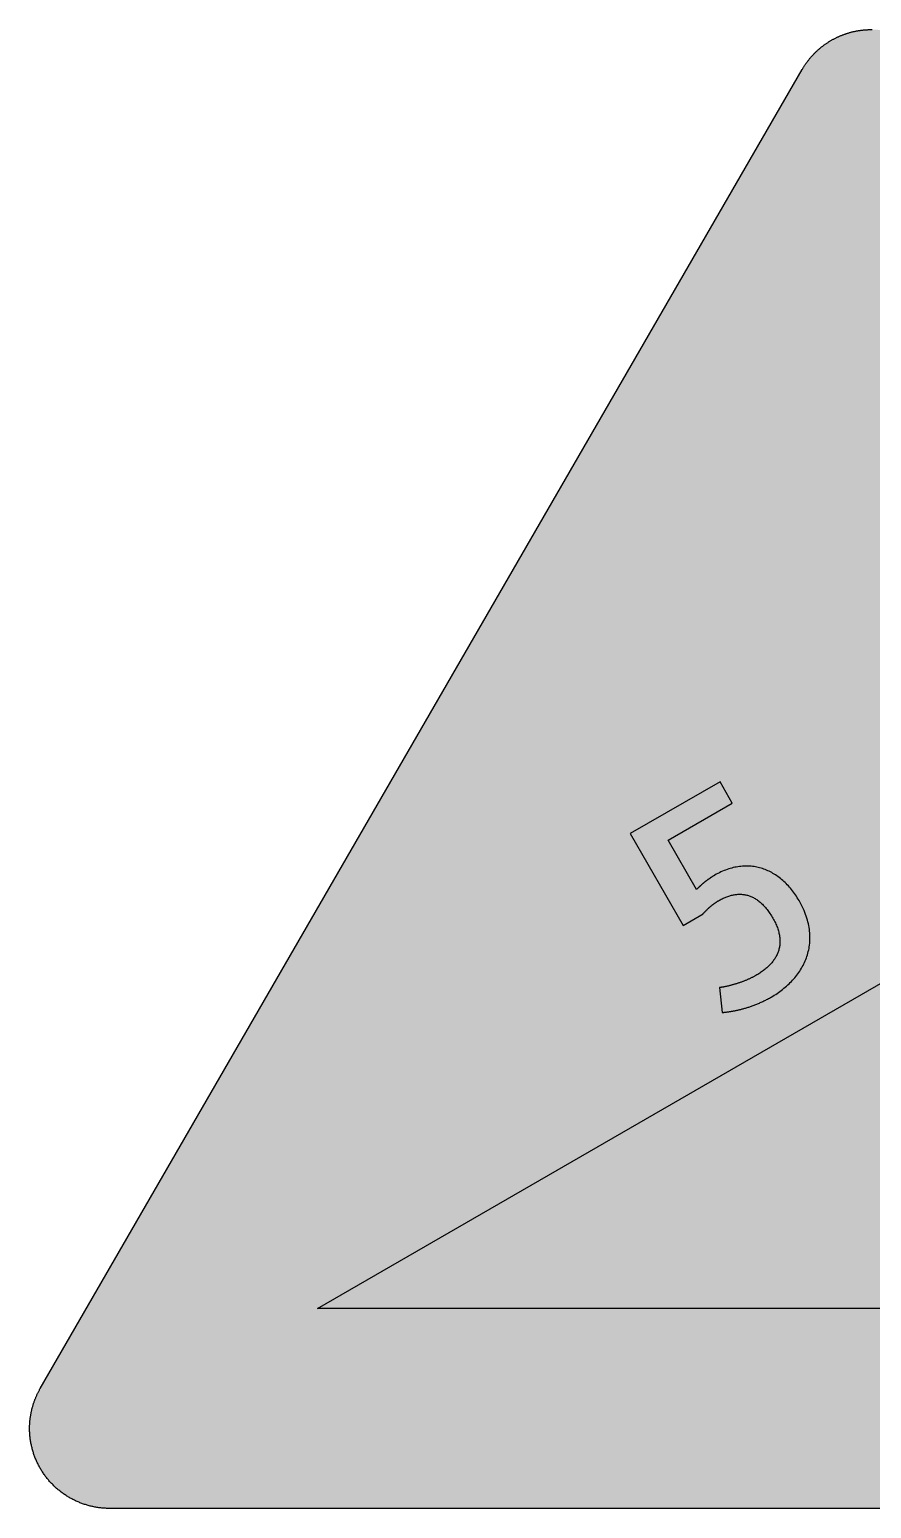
# Model space of a CAD drawing. Header units: millimetres. Extents: x 0 to 297, y 0 to 261.
# Drawn here: x 0.1 to 148.5, y 0.1 to 260.9 of the extents above; entities that cross this region are included whole.
import ezdxf

# ---------------------------------------------------------------- set-up
doc = ezdxf.new("R2010")
doc.units = ezdxf.units.MM

msp = doc.modelspace()

# ---------------------------------------------------------------- hatches: boundary and pattern name
for color, points in [(254, [(14.1633, 0.0526), (13.9878, 0.0533), (13.8125, 0.0559), (13.6373, 0.061), (13.462, 0.0686), (13.2893, 0.0787), (13.114, 0.0914), (12.9413, 0.1041), (12.7686, 0.1194), (12.5959, 0.1397), (12.4231, 0.16), (12.2504, 0.1803), (12.0777, 0.2057), (11.9075, 0.2337), (11.7373, 0.2616), (11.5672, 0.2921), (11.397, 0.3251), (11.2268, 0.3607), (11.0592, 0.3962), (10.8915, 0.4369), (10.7239, 0.4775), (10.5562, 0.5207), (10.3886, 0.5664), (10.2235, 0.6121), (10.0584, 0.6604), (9.8933, 0.7137), (9.7307, 0.7645), (9.5682, 0.8204), (9.4056, 0.8788), (9.2431, 0.9373), (9.083, 0.9982), (8.923, 1.0617), (8.763, 1.1252), (8.6055, 1.1938), (8.4455, 1.2624), (8.2906, 1.331), (8.1331, 1.4046), (7.9781, 1.4783), (7.8232, 1.5545), (7.6708, 1.6332), (7.5184, 1.7145), (7.366, 1.7958), (7.2161, 1.8796), (7.0663, 1.966), (6.919, 2.0549), (6.7716, 2.1438), (6.6243, 2.2352), (6.4795, 2.3266), (6.3348, 2.4232), (6.19, 2.5197), (6.0477, 2.6187), (5.908, 2.7178), (5.7683, 2.8219), (5.6286, 2.9261), (5.4915, 3.0302), (5.3543, 3.1394), (5.2197, 3.2487), (5.0851, 3.3579), (4.953, 3.4722), (4.8209, 3.5865), (4.6914, 3.7033), (4.5644, 3.8202), (4.4348, 3.9395), (4.3104, 4.0615), (4.1859, 4.1859), (4.0615, 4.3104), (3.9395, 4.4374), (3.8202, 4.5644), (3.7033, 4.6914), (3.5865, 4.8235), (3.4722, 4.953), (3.3579, 5.0876), (3.2487, 5.2197), (3.1369, 5.3543), (3.0302, 5.4915), (2.9235, 5.6286), (2.8194, 5.7683), (2.7178, 5.908), (2.6187, 6.0503), (2.5197, 6.19), (2.4232, 6.3348), (2.3266, 6.4795), (2.2352, 6.6243), (2.1438, 6.7716), (2.0523, 6.919), (1.966, 7.0663), (1.8796, 7.2161), (1.7958, 7.366), (1.7145, 7.5184), (1.6332, 7.6708), (1.5545, 7.8232), (1.4783, 7.9781), (1.4046, 8.1331), (1.331, 8.2906), (1.2598, 8.4455), (1.1913, 8.6055), (1.1252, 8.763), (1.0592, 8.923), (0.9982, 9.083), (0.9373, 9.2431), (0.8763, 9.4056), (0.8204, 9.5682), (0.7645, 9.7307), (0.7112, 9.8933), (0.6604, 10.0584), (0.6121, 10.2235), (0.5639, 10.3911), (0.5207, 10.5562), (0.4775, 10.7239), (0.4343, 10.8915), (0.3962, 11.0592), (0.3607, 11.2268), (0.3251, 11.397), (0.2921, 11.5672), (0.2616, 11.7373), (0.2311, 11.9075), (0.2057, 12.0802), (0.1803, 12.2504), (0.1575, 12.4231), (0.1372, 12.5959), (0.1194, 12.7686), (0.1041, 12.9413), (0.0889, 13.114), (0.0787, 13.2893), (0.0686, 13.462), (0.061, 13.6373), (0.0559, 13.8125), (0.0508, 13.9878), (0.0508, 14.163), (0.0508, 14.2773), (0.0533, 14.3942), (0.0559, 14.511), (0.0584, 14.6253), (0.0635, 14.7422), (0.0686, 14.859), (0.0737, 14.9733), (0.0813, 15.0901), (0.0889, 15.2044), (0.0991, 15.3187), (0.1092, 15.4356), (0.1194, 15.5499), (0.1321, 15.6642), (0.1448, 15.7785), (0.1575, 15.8953), (0.1727, 16.0096), (0.188, 16.1239), (0.2032, 16.2382), (0.221, 16.35), (0.2413, 16.4643), (0.2591, 16.5786), (0.2794, 16.6929), (0.2997, 16.8046), (0.3226, 16.9189), (0.3454, 17.0307), (0.3708, 17.145), (0.3937, 17.2568), (0.4191, 17.3685), (0.447, 17.4803), (0.475, 17.592), (0.5029, 17.7038), (0.5334, 17.8156), (0.5613, 17.9273), (0.5944, 18.0365), (0.6248, 18.1483), (0.6579, 18.2575), (0.6934, 18.3693), (0.7264, 18.4785), (0.762, 18.5877), (0.8001, 18.6969), (0.8382, 18.8062), (0.8763, 18.9128), (0.9144, 19.0221), (0.955, 19.1313), (0.9957, 19.238), (1.0389, 19.3446), (1.0795, 19.4539), (1.1252, 19.5605), (1.1684, 19.6647), (1.2141, 19.7714), (1.2598, 19.878), (1.3081, 19.9822), (1.3564, 20.0889), (1.4046, 20.193), (1.4554, 20.2971), (1.5062, 20.4013), (1.557, 20.5054), (1.6104, 20.607), (1.6637, 20.7112), (1.717, 20.8128), (1.7729, 20.9144), (1.8263, 21.016), (1.8847, 21.1176), (1.9406, 21.2192), (136.2523, 253.8501), (136.3091, 253.9492), (136.3675, 254.0483), (136.4285, 254.1473), (136.4894, 254.2464), (136.5504, 254.3454), (136.6139, 254.442), (136.6774, 254.5385), (136.7409, 254.635), (136.8044, 254.7315), (136.8704, 254.8255), (136.9365, 254.922), (137.0025, 255.016), (137.0711, 255.11), (137.1397, 255.2014), (137.2083, 255.2954), (137.2794, 255.3868), (137.3505, 255.4783), (137.4216, 255.5672), (137.4927, 255.6586), (137.5664, 255.7475), (137.6401, 255.8364), (137.7137, 255.9253), (137.7874, 256.0117), (137.8636, 256.098), (137.9398, 256.1844), (138.016, 256.2708), (138.0947, 256.3546), (138.1735, 256.4409), (138.2522, 256.5222), (138.3309, 256.606), (138.4122, 256.6899), (138.4935, 256.7711), (138.5748, 256.8524), (138.6586, 256.9312), (138.7399, 257.0124), (138.8237, 257.0912), (138.9075, 257.1699), (138.9939, 257.2461), (139.0802, 257.3249), (139.1641, 257.4011), (139.253, 257.4747), (139.3393, 257.5509), (139.4282, 257.6246), (139.5171, 257.6982), (139.606, 257.7719), (139.6949, 257.843), (139.7864, 257.9141), (139.8778, 257.9853), (139.9692, 258.0564), (140.0607, 258.125), (140.1547, 258.1935), (140.2486, 258.2596), (140.3426, 258.3282), (140.4366, 258.3942), (140.5331, 258.4602), (140.6296, 258.5237), (140.7262, 258.5872), (140.8227, 258.6507), (140.9192, 258.7142), (141.0183, 258.7752), (141.1173, 258.8362), (141.2164, 258.8946), (141.3154, 258.9555), (141.4145, 259.014), (141.5161, 259.0698), (141.6177, 259.1283), (141.7193, 259.1841), (141.8209, 259.2375), (141.9225, 259.2934), (142.0266, 259.3467), (142.1308, 259.3975), (142.2324, 259.4508), (142.3365, 259.5016), (142.4407, 259.5499), (142.5473, 259.6007), (142.6515, 259.6464), (142.7556, 259.6947), (142.8623, 259.7404), (142.969, 259.7861), (143.0757, 259.8318), (143.1823, 259.875), (143.289, 259.9182), (143.3957, 259.9588), (143.5049, 259.9995), (143.6116, 260.0401), (143.7208, 260.0808), (143.83, 260.1189), (143.9393, 260.1544), (144.0485, 260.1925), (144.1577, 260.2281), (144.2669, 260.2636), (144.3761, 260.2967), (144.4879, 260.3297), (144.5971, 260.3627), (144.7089, 260.3932), (144.8206, 260.4237), (144.9299, 260.4516), (145.0416, 260.4821), (145.1534, 260.5075), (145.2651, 260.5354), (145.3794, 260.5608), (145.4912, 260.5862), (145.603, 260.6091), (145.7173, 260.6319), (145.829, 260.6548), (145.9433, 260.6751), (146.0551, 260.6954), (146.1694, 260.7158), (146.2837, 260.7335), (146.398, 260.7513), (146.5123, 260.7666), (146.6266, 260.7818), (146.7409, 260.797), (146.8552, 260.8123), (146.9695, 260.825), (147.0838, 260.8351), (147.2006, 260.8478), (147.3149, 260.858), (147.4292, 260.8656), (147.5461, 260.8732), (147.6604, 260.8809), (147.7772, 260.8859), (147.8915, 260.8936), (148.0083, 260.8961), (148.1226, 260.9012), (148.2395, 260.9037), (148.3563, 260.9037), (148.4706, 260.9037), (148.5875, 260.9037), (148.7043, 260.9037), (148.8186, 260.9012), (148.9354, 260.8961), (149.0523, 260.8936), (149.1666, 260.8859), (149.2834, 260.8809), (149.3977, 260.8732), (149.512, 260.8656), (149.6289, 260.858), (149.7432, 260.8478), (149.8575, 260.8351), (149.9743, 260.825), (150.0886, 260.8123), (150.2029, 260.797), (150.3172, 260.7818), (150.4315, 260.7666), (150.5458, 260.7513), (150.6601, 260.7335), (150.7744, 260.7158), (150.8862, 260.6954), (151.0005, 260.6751), (151.1148, 260.6548), (151.2265, 260.6319), (151.3408, 260.6091), (151.4526, 260.5862), (151.5643, 260.5608), (151.6761, 260.5354), (151.7879, 260.5075), (151.8996, 260.4821), (152.0114, 260.4516), (152.1231, 260.4237), (152.2349, 260.3932), (152.3467, 260.3627), (152.4559, 260.3297), (152.5676, 260.2967), (152.6769, 260.2636), (152.7861, 260.2281), (152.8953, 260.1925), (153.0045, 260.1544), (153.1137, 260.1189), (153.223, 260.0808), (153.3296, 260.0401), (153.4389, 259.9995), (153.5455, 259.9588), (153.6548, 259.9182), (153.7614, 259.875), (153.8681, 259.8318), (153.9748, 259.7861), (154.0789, 259.7404), (154.1856, 259.6947), (154.2923, 259.6464), (154.3964, 259.6007), (154.5006, 259.5499), (154.6047, 259.5016), (154.7089, 259.4508), (154.813, 259.3975), (154.9171, 259.3467), (155.0187, 259.2934), (155.1203, 259.2375), (155.2245, 259.1841), (155.3261, 259.1283), (155.4251, 259.0698), (155.5267, 259.014), (155.6283, 258.9555), (155.7274, 258.8946), (155.8265, 258.8362), (155.9255, 258.7752), (156.022, 258.7142), (156.1211, 258.6507), (156.2176, 258.5872), (156.3141, 258.5237), (156.4107, 258.4602), (156.5046, 258.3942), (156.6012, 258.3282), (156.6951, 258.2596), (156.7866, 258.1935), (156.8806, 258.125), (156.972, 258.0564), (157.066, 257.9853), (157.1574, 257.9141), (157.2463, 257.843), (157.3378, 257.7719), (157.4267, 257.6982), (157.5156, 257.6246), (157.6019, 257.5509), (157.6908, 257.4747), (157.7772, 257.4011), (157.8635, 257.3249), (157.9499, 257.2461), (158.0337, 257.1699), (158.1201, 257.0912), (158.2039, 257.0124), (158.2852, 256.9312), (158.369, 256.8524), (158.4503, 256.7711), (158.5316, 256.6899), (158.6103, 256.606), (158.6916, 256.5222), (158.7703, 256.4409), (158.8491, 256.3546), (158.9253, 256.2708), (159.004, 256.1844), (159.0802, 256.098), (159.1539, 256.0117), (159.2301, 255.9253), (159.3037, 255.8364), (159.3774, 255.7475), (159.451, 255.6586), (159.5222, 255.5672), (159.5933, 255.4783), (159.6644, 255.3868), (159.7355, 255.2954), (159.8041, 255.2014), (159.8727, 255.11), (159.9387, 255.016), (160.0073, 254.922), (160.0733, 254.8255), (160.1368, 254.7315), (160.2029, 254.635), (160.2664, 254.5385), (160.3299, 254.442), (160.3908, 254.3454), (160.4543, 254.2464), (160.5153, 254.1473), (160.5737, 254.0483), (160.6347, 253.9492), (160.6906, 253.8476), (295.0023, 21.2192), (295.0591, 21.1176), (295.115, 21.016), (295.1709, 20.9144), (295.2267, 20.8128), (295.2801, 20.7112), (295.3334, 20.607), (295.3868, 20.5054), (295.4376, 20.4013), (295.4884, 20.2971), (295.5392, 20.193), (295.5874, 20.0889), (295.6357, 19.9822), (295.6814, 19.878), (295.7297, 19.7714), (295.7754, 19.6647), (295.8186, 19.5605), (295.8617, 19.4539), (295.9049, 19.3446), (295.9481, 19.238), (295.9887, 19.1313), (296.0294, 19.0221), (296.0675, 18.9128), (296.1056, 18.8062), (296.1437, 18.6969), (296.1792, 18.5877), (296.2148, 18.4785), (296.2504, 18.3693), (296.2834, 18.2575), (296.3164, 18.1483), (296.3494, 18.0365), (296.3799, 17.9273), (296.4104, 17.8156), (296.4409, 17.7038), (296.4688, 17.592), (296.4967, 17.4803), (296.5221, 17.3685), (296.5475, 17.2568), (296.5729, 17.145), (296.5958, 17.0307), (296.6212, 16.9189), (296.6415, 16.8046), (296.6644, 16.6929), (296.6822, 16.5786), (296.7025, 16.4643), (296.7203, 16.35), (296.738, 16.2382), (296.7558, 16.1239), (296.7711, 16.0096), (296.7838, 15.8953), (296.799, 15.7785), (296.8117, 15.6642), (296.8244, 15.5499), (296.8346, 15.4356), (296.8447, 15.3187), (296.8523, 15.2044), (296.86, 15.0901), (296.8676, 14.9733), (296.8752, 14.859), (296.8803, 14.7422), (296.8828, 14.6253), (296.8879, 14.511), (296.8904, 14.3942), (296.8904, 14.2773), (296.8904, 14.163), (296.8904, 13.9878), (296.8879, 13.8125), (296.8828, 13.6373), (296.8752, 13.462), (296.865, 13.2893), (296.8523, 13.114), (296.8396, 12.9413), (296.8219, 12.7686), (296.8041, 12.5959), (296.7838, 12.4231), (296.7609, 12.2504), (296.738, 12.0802), (296.7101, 11.9075), (296.6822, 11.7373), (296.6517, 11.5672), (296.6187, 11.397), (296.5831, 11.2268), (296.545, 11.0592), (296.5069, 10.8915), (296.4663, 10.7239), (296.4231, 10.5562), (296.3774, 10.3911), (296.3316, 10.2235), (296.2808, 10.0584), (296.23, 9.8933), (296.1767, 9.7307), (296.1234, 9.5682), (296.0649, 9.4056), (296.0065, 9.2431), (295.9456, 9.083), (295.8821, 8.923), (295.8186, 8.763), (295.75, 8.6055), (295.6814, 8.4455), (295.6103, 8.2906), (295.5392, 8.1331), (295.463, 7.9781), (295.3868, 7.8232), (295.3106, 7.6708), (295.2293, 7.5184), (295.148, 7.366), (295.0642, 7.2161), (294.9778, 7.0663), (294.8889, 6.919), (294.8, 6.7716), (294.7086, 6.6243), (294.6146, 6.4795), (294.5206, 6.3348), (294.4241, 6.19), (294.325, 6.0503), (294.226, 5.908), (294.1218, 5.7683), (294.0177, 5.6286), (293.9136, 5.4915), (293.8043, 5.3543), (293.6951, 5.2197), (293.5859, 5.0876), (293.4716, 4.953), (293.3573, 4.8235), (293.2405, 4.6914), (293.1236, 4.5644), (293.0042, 4.4374), (292.8823, 4.3104), (292.7579, 4.1859), (292.6334, 4.0615), (292.5089, 3.9395), (292.3794, 3.8202), (292.2524, 3.7033), (292.1203, 3.5865), (291.9908, 3.4722), (291.8562, 3.3579), (291.7241, 3.2487), (291.5895, 3.1394), (291.4523, 3.0302), (291.3151, 2.9261), (291.1754, 2.8219), (291.0357, 2.7178), (290.8935, 2.6187), (290.7513, 2.5197), (290.609, 2.4232), (290.4642, 2.3266), (290.3195, 2.2352), (290.1721, 2.1438), (290.0248, 2.0549), (289.8775, 1.966), (289.7276, 1.8796), (289.5778, 1.7958), (289.4254, 1.7145), (289.273, 1.6332), (289.118, 1.5545), (288.9656, 1.4783), (288.8107, 1.4046), (288.6532, 1.331), (288.4957, 1.2624), (288.3383, 1.1938), (288.1808, 1.1252), (288.0208, 1.0617), (287.8607, 0.9982), (287.7007, 0.9373), (287.5382, 0.8788), (287.3756, 0.8204), (287.213, 0.7645), (287.0479, 0.7137), (286.8854, 0.6604), (286.7203, 0.6121), (286.5526, 0.5664), (286.3875, 0.5207), (286.2199, 0.4775), (286.0523, 0.4369), (285.8846, 0.3962), (285.7144, 0.3607), (285.5468, 0.3251), (285.3766, 0.2921), (285.2064, 0.2616), (285.0363, 0.2337), (284.8635, 0.2057), (284.6934, 0.1803), (284.5206, 0.16), (284.3479, 0.1397), (284.1752, 0.1194), (284.0025, 0.1041), (283.8272, 0.0914), (283.6545, 0.0787), (283.4792, 0.0686), (283.3065, 0.061), (283.1313, 0.0559), (282.956, 0.0533), (282.7807, 0.0508)]), (59, [(123.9502, 124.4741), (121.7799, 128.2323), (105.9243, 119.0777), (115.2645, 102.9011), (118.7923, 104.9391), (118.8339, 104.9858), (118.8796, 105.0341), (118.9228, 105.0798), (118.966, 105.1281), (119.0092, 105.1738), (119.0523, 105.2195), (119.0955, 105.2652), (119.1387, 105.3109), (119.1844, 105.3567), (119.2276, 105.3998), (119.2708, 105.4456), (119.314, 105.4887), (119.3571, 105.5319), (119.4003, 105.5751), (119.4435, 105.6183), (119.4867, 105.6589), (119.5299, 105.7021), (119.573, 105.7427), (119.6137, 105.7834), (119.6569, 105.824), (119.7, 105.8647), (119.7432, 105.9053), (119.7864, 105.9434), (119.8296, 105.984), (119.8702, 106.0221), (119.9134, 106.0602), (119.9566, 106.0983), (119.9998, 106.1364), (120.0404, 106.172), (120.0836, 106.2101), (120.1268, 106.2457), (120.1699, 106.2838), (120.2106, 106.3193), (120.2538, 106.3523), (120.2944, 106.3879), (120.3376, 106.4235), (120.3808, 106.4565), (120.4214, 106.492), (120.4646, 106.5251), (120.5052, 106.5581), (120.5484, 106.5886), (120.589, 106.6216), (120.6322, 106.6546), (120.6729, 106.6851), (120.716, 106.7156), (120.7567, 106.746), (120.7973, 106.7765), (120.8405, 106.807), (120.8811, 106.8375), (120.9218, 106.8654), (120.965, 106.8959), (121.0056, 106.9238), (121.0462, 106.9518), (121.0894, 106.9797), (121.1301, 107.0051), (121.1707, 107.0331), (121.2113, 107.0585), (121.252, 107.0864), (121.2952, 107.1118), (121.3358, 107.1372), (121.3764, 107.1601), (121.4171, 107.1855), (121.4577, 107.2109), (121.4984, 107.2337), (121.666, 107.3277), (121.8336, 107.4191), (122.0013, 107.5055), (122.1664, 107.5893), (122.3315, 107.6681), (122.4991, 107.7443), (122.6642, 107.8154), (122.8268, 107.884), (122.9919, 107.9475), (123.157, 108.0059), (123.3195, 108.0618), (123.4821, 108.1126), (123.6447, 108.1583), (123.8072, 108.2015), (123.9698, 108.2396), (124.1298, 108.2751), (124.2924, 108.3031), (124.4524, 108.3285), (124.6124, 108.3513), (124.7699, 108.3666), (124.9299, 108.3793), (125.0874, 108.3869), (125.2449, 108.3894), (125.4023, 108.3869), (125.5573, 108.3818), (125.7148, 108.3691), (125.8697, 108.3539), (126.0246, 108.3335), (126.177, 108.3081), (126.332, 108.2802), (126.4844, 108.2446), (126.6368, 108.204), (126.7866, 108.1608), (126.939, 108.11), (127.0889, 108.0567), (127.2362, 107.9983), (127.3861, 107.9322), (127.5334, 107.8636), (127.6807, 107.79), (127.828, 107.7087), (127.9728, 107.6249), (128.1176, 107.5334), (128.2624, 107.4395), (128.4046, 107.3379), (128.5494, 107.2312), (128.6891, 107.1194), (128.8313, 107.0026), (128.971, 106.8807), (129.1107, 106.7537), (129.2504, 106.6216), (129.3876, 106.4819), (129.5248, 106.3371), (129.6594, 106.1872), (129.794, 106.0323), (129.9286, 105.8697), (130.0632, 105.7046), (130.1953, 105.5319), (130.3274, 105.3516), (130.4569, 105.1687), (130.5865, 104.9782), (130.716, 104.7826), (130.843, 104.5794), (130.97, 104.3711), (131.0945, 104.1578), (131.2164, 103.9444), (131.3307, 103.7311), (131.4374, 103.5228), (131.539, 103.3145), (131.6355, 103.1062), (131.7244, 102.903), (131.8057, 102.6998), (131.8844, 102.4992), (131.953, 102.2985), (132.019, 102.1029), (132.0775, 101.9073), (132.1283, 101.7143), (132.1765, 101.5213), (132.2172, 101.3308), (132.2527, 101.1428), (132.2807, 100.9574), (132.3035, 100.772), (132.3238, 100.5891), (132.3365, 100.4087), (132.3416, 100.2284), (132.3442, 100.0506), (132.3416, 99.8753), (132.3315, 99.7026), (132.3162, 99.5299), (132.2984, 99.3597), (132.273, 99.1921), (132.2426, 99.0244), (132.2095, 98.8593), (132.1689, 98.6968), (132.1257, 98.5342), (132.0749, 98.3742), (132.0216, 98.2167), (131.9606, 98.0592), (131.8971, 97.9043), (131.8285, 97.7519), (131.7574, 97.5995), (131.6787, 97.4496), (131.5974, 97.3023), (131.511, 97.1575), (131.4196, 97.0128), (131.3256, 96.8705), (131.224, 96.7283), (131.1224, 96.5886), (131.0132, 96.4514), (130.9014, 96.3143), (130.7871, 96.1822), (130.6678, 96.0476), (130.5433, 95.918), (130.4163, 95.7885), (130.2842, 95.6615), (130.1496, 95.5345), (130.0099, 95.41), (129.8677, 95.2881), (129.7203, 95.1662), (129.5705, 95.0468), (129.4181, 94.93), (129.2606, 94.8131), (129.1031, 94.6988), (128.938, 94.5845), (128.7729, 94.4728), (128.6027, 94.3635), (128.43, 94.2569), (128.2548, 94.1502), (128.0744, 94.0435), (127.9804, 93.9902), (127.8839, 93.9368), (127.7849, 93.8835), (127.6883, 93.8301), (127.5867, 93.7768), (127.4877, 93.726), (127.3861, 93.6752), (127.2819, 93.6244), (127.1778, 93.5736), (127.0737, 93.5253), (126.9695, 93.4771), (126.8628, 93.4288), (126.7562, 93.3806), (126.6495, 93.3348), (126.5428, 93.2866), (126.4336, 93.2409), (126.3244, 93.1977), (126.2177, 93.152), (126.1059, 93.1088), (125.9967, 93.0656), (125.8875, 93.0224), (125.7783, 92.9818), (125.6665, 92.9386), (125.5573, 92.9005), (125.4455, 92.8599), (125.3363, 92.8192), (125.2245, 92.7811), (125.1153, 92.7456), (125.0061, 92.7075), (124.8943, 92.6719), (124.7851, 92.6363), (124.6759, 92.6008), (124.5667, 92.5678), (124.46, 92.5347), (124.3508, 92.5017), (124.2441, 92.4687), (124.1374, 92.4382), (124.0307, 92.4077), (123.9266, 92.3798), (123.8199, 92.3519), (123.7158, 92.3239), (123.6142, 92.296), (123.51, 92.2706), (123.4084, 92.2452), (123.3094, 92.2198), (123.2103, 92.1969), (123.1113, 92.1741), (123.0147, 92.1537), (122.9182, 92.1309), (122.8242, 92.1131), (122.7303, 92.0928), (122.6388, 92.075), (122.5474, 92.0572), (122.4585, 92.0394), (122.3721, 92.0242), (122.2858, 92.0115), (122.1994, 91.9963), (122.1181, 91.9836), (122.0368, 91.9734), (121.9581, 91.9607), (121.8794, 91.9505), (121.8032, 91.9429), (121.7295, 91.9353), (121.6584, 91.9277), (122.1853, 87.5277), (122.268, 87.5335), (122.3518, 87.5411), (122.4407, 87.5513), (122.5296, 87.5589), (122.6236, 87.569), (122.7176, 87.5817), (122.8141, 87.5919), (122.9131, 87.6046), (123.0147, 87.6173), (123.1163, 87.6325), (123.223, 87.6452), (123.3297, 87.6605), (123.4389, 87.6783), (123.5507, 87.696), (123.665, 87.7138), (123.7793, 87.7341), (123.8961, 87.7545), (124.0155, 87.7748), (124.1349, 87.7976), (124.2568, 87.8205), (124.3813, 87.8434), (124.5083, 87.8688), (124.6353, 87.8967), (124.7648, 87.9246), (124.8943, 87.9526), (125.0264, 87.9831), (125.1585, 88.0135), (125.2957, 88.0466), (125.4303, 88.0821), (125.57, 88.1151), (125.7071, 88.1532), (125.8494, 88.1913), (125.9891, 88.2294), (126.1339, 88.2701), (126.2761, 88.3133), (126.4234, 88.3564), (126.5682, 88.3996), (126.7155, 88.4479), (126.8654, 88.4936), (127.0152, 88.5444), (127.1651, 88.5952), (127.3175, 88.6485), (127.4699, 88.7019), (127.6223, 88.7578), (127.7772, 88.8136), (127.9322, 88.8746), (128.0871, 88.9356), (128.2421, 88.9965), (128.3995, 89.06), (128.557, 89.1261), (128.717, 89.1946), (128.8745, 89.2632), (129.0345, 89.3369), (129.1946, 89.408), (129.3546, 89.4842), (129.5171, 89.5604), (129.6772, 89.6391), (129.8397, 89.7204), (130.0023, 89.8042), (130.1648, 89.8881), (130.3274, 89.977), (130.49, 90.0659), (130.6525, 90.1548), (130.8151, 90.2487), (131.0792, 90.4037), (131.3383, 90.5637), (131.5949, 90.7263), (131.8463, 90.8939), (132.0978, 91.0666), (132.3416, 91.2419), (132.5855, 91.4222), (132.8217, 91.6051), (133.0579, 91.7931), (133.2865, 91.9861), (133.5126, 92.1817), (133.7335, 92.3823), (133.9494, 92.5881), (134.1628, 92.7938), (134.3685, 93.0072), (134.5692, 93.2231), (134.7673, 93.4415), (134.9578, 93.665), (135.1458, 93.8911), (135.3261, 94.1222), (135.4988, 94.3559), (135.669, 94.5921), (135.8316, 94.8334), (135.9891, 95.0798), (136.1389, 95.3262), (136.2837, 95.5777), (136.4234, 95.8317), (136.5529, 96.0907), (136.6774, 96.3524), (136.7968, 96.6165), (136.906, 96.8832), (137.0101, 97.155), (137.1067, 97.4293), (137.1956, 97.7062), (137.2743, 97.9856), (137.348, 98.2701), (137.414, 98.5545), (137.4724, 98.8441), (137.5207, 99.1362), (137.5613, 99.4308), (137.5943, 99.728), (137.6197, 100.0277), (137.635, 100.3325), (137.6426, 100.6373), (137.6401, 100.9447), (137.6299, 101.2571), (137.607, 101.5695), (137.5791, 101.887), (137.5385, 102.2045), (137.4902, 102.5271), (137.4318, 102.8497), (137.3632, 103.1748), (137.2845, 103.5025), (137.1956, 103.8352), (137.0965, 104.1679), (136.9873, 104.5007), (136.8679, 104.8385), (136.7384, 105.1789), (136.5961, 105.5192), (136.4437, 105.8621), (136.2812, 106.2076), (136.1059, 106.5555), (135.9205, 106.9061), (135.7224, 107.2566), (135.5674, 107.5207), (135.4074, 107.7798), (135.2448, 108.0338), (135.0797, 108.2802), (134.9096, 108.524), (134.7368, 108.7628), (134.5616, 108.9939), (134.3812, 109.22), (134.1984, 109.441), (134.0129, 109.6569), (133.825, 109.8677), (133.6345, 110.0709), (133.4389, 110.2716), (133.2408, 110.4646), (133.0427, 110.65), (132.8395, 110.8329), (132.6337, 111.0082), (132.4254, 111.1783), (132.2146, 111.3409), (131.9987, 111.4984), (131.7828, 111.6508), (131.5644, 111.7956), (131.3434, 111.9353), (131.1199, 112.0673), (130.8938, 112.1943), (130.6678, 112.3163), (130.4366, 112.428), (130.2055, 112.5372), (129.9693, 112.6388), (129.733, 112.7328), (129.4943, 112.8217), (129.2555, 112.903), (129.0117, 112.9767), (128.7678, 113.0452), (128.5215, 113.1087), (128.2751, 113.1621), (128.0262, 113.2103), (127.7747, 113.251), (127.5207, 113.2865), (127.2667, 113.3119), (127.0127, 113.3323), (126.7536, 113.345), (126.4971, 113.3526), (126.2355, 113.35), (125.9764, 113.3424), (125.7148, 113.3272), (125.4506, 113.3043), (125.1864, 113.2738), (124.9197, 113.2357), (124.653, 113.19), (124.3863, 113.1367), (124.1171, 113.0757), (123.8479, 113.0097), (123.5786, 112.9335), (123.3094, 112.8497), (123.0376, 112.7582), (122.7658, 112.6592), (122.4915, 112.5525), (122.2197, 112.4382), (121.9454, 112.3163), (121.6711, 112.1867), (121.3968, 112.047), (121.1224, 111.9022), (120.8481, 111.7473), (120.7973, 111.7168), (120.744, 111.6863), (120.6932, 111.6559), (120.6424, 111.6254), (120.589, 111.5924), (120.5382, 111.5619), (120.4849, 111.5289), (120.4341, 111.4958), (120.3808, 111.4628), (120.3274, 111.4298), (120.2766, 111.3942), (120.2233, 111.3612), (120.1725, 111.3257), (120.1191, 111.2901), (120.0658, 111.2545), (120.015, 111.219), (119.9617, 111.1834), (119.9109, 111.1479), (119.8575, 111.1123), (119.8042, 111.0742), (119.7534, 111.0361), (119.7, 111.0005), (119.6492, 110.9624), (119.5959, 110.9243), (119.5451, 110.8862), (119.4918, 110.8456), (119.441, 110.8075), (119.3902, 110.7694), (119.3368, 110.7288), (119.286, 110.6881), (119.2352, 110.65), (119.1844, 110.6094), (119.1311, 110.5687), (119.0803, 110.5281), (119.0295, 110.4875), (118.9787, 110.4468), (118.9304, 110.4036), (118.8796, 110.363), (118.8288, 110.3224), (118.778, 110.2792), (118.7298, 110.2385), (118.679, 110.1954), (118.6307, 110.1522), (118.5824, 110.1115), (118.5316, 110.0684), (118.4834, 110.0252), (118.4351, 109.982), (118.3869, 109.9388), (118.3386, 109.8956), (118.2903, 109.8525), (118.2446, 109.8067), (118.1964, 109.7636), (118.1506, 109.7204), (118.1049, 109.6772), (118.0567, 109.6315), (118.0109, 109.5883), (117.9652, 109.5426), (117.922, 109.4994), (117.8763, 109.4537), (117.8306, 109.4105), (117.7874, 109.3648), (117.7442, 109.3216), (117.7011, 109.2759), (117.6579, 109.2327), (112.6314, 117.9396)]), (59, [(50.8261, 35.3304), (197.2966, 119.8965), (246.1204, 35.3304)])]:
    msp.add_hatch(color=color).paths.add_polyline_path(points)
h = msp.add_hatch(color=22)
h.paths.add_polyline_path([(14.1633, 5.3442), (13.9344, 5.3467), (13.7084, 5.3543), (13.4849, 5.3696), (13.2613, 5.3873), (13.0378, 5.4127), (12.8194, 5.4458), (12.6009, 5.4813), (12.385, 5.522), (12.1717, 5.5677), (11.9583, 5.621), (11.7475, 5.6769), (11.5392, 5.7404), (11.3335, 5.8064), (11.1303, 5.8776), (10.9296, 5.9538), (10.729, 6.035), (10.5334, 6.1214), (10.3378, 6.2128), (10.1473, 6.3068), (9.9593, 6.4084), (9.7714, 6.5126), (9.5885, 6.6192), (9.4082, 6.7335), (9.2304, 6.8504), (9.0576, 6.9698), (8.8849, 7.0942), (8.7173, 7.2238), (8.5522, 7.3584), (8.3896, 7.493), (8.2321, 7.6352), (8.0772, 7.7775), (7.9273, 7.9273), (7.7775, 8.0772), (7.6352, 8.2321), (7.493, 8.3922), (7.3558, 8.5522), (7.2238, 8.7173), (7.0942, 8.8849), (6.9698, 9.0576), (6.8504, 9.2329), (6.7335, 9.4082), (6.6192, 9.5885), (6.5126, 9.7739), (6.4084, 9.9593), (6.3068, 10.1473), (6.2128, 10.3403), (6.1214, 10.5334), (6.035, 10.729), (5.9538, 10.9296), (5.8776, 11.1303), (5.8064, 11.3335), (5.7404, 11.5392), (5.6769, 11.7475), (5.621, 11.9583), (5.5677, 12.1717), (5.522, 12.385), (5.4813, 12.6009), (5.4432, 12.8194), (5.4127, 13.0404), (5.3873, 13.2613), (5.3696, 13.4849), (5.3543, 13.7084), (5.3467, 13.9344), (5.3416, 14.163), (5.3442, 14.2342), (5.3442, 14.3078), (5.3442, 14.3789), (5.3467, 14.4526), (5.3492, 14.5237), (5.3543, 14.5974), (5.3569, 14.6685), (5.3619, 14.7422), (5.367, 14.8133), (5.3721, 14.8869), (5.3797, 14.9581), (5.3848, 15.0292), (5.3924, 15.1003), (5.4, 15.174), (5.4102, 15.2451), (5.4178, 15.3162), (5.428, 15.3873), (5.4381, 15.4584), (5.4483, 15.5296), (5.461, 15.6007), (5.4737, 15.6718), (5.4864, 15.7429), (5.4991, 15.814), (5.5118, 15.8852), (5.527, 15.9563), (5.5423, 16.0249), (5.5575, 16.096), (5.5728, 16.1671), (5.5905, 16.2357), (5.6083, 16.3068), (5.6261, 16.3754), (5.6439, 16.444), (5.6617, 16.5151), (5.682, 16.5837), (5.7023, 16.6522), (5.7226, 16.7208), (5.7429, 16.7919), (5.7658, 16.8605), (5.7887, 16.9266), (5.8115, 16.9951), (5.8344, 17.0637), (5.8572, 17.1323), (5.8826, 17.2009), (5.908, 17.2669), (5.9334, 17.3355), (5.9588, 17.4015), (5.9868, 17.4676), (6.0147, 17.5362), (6.0427, 17.6022), (6.0706, 17.6682), (6.0985, 17.7343), (6.129, 17.8003), (6.1595, 17.8664), (6.19, 17.9299), (6.2205, 17.9959), (6.2509, 18.0619), (6.284, 18.1254), (6.317, 18.1915), (6.35, 18.255), (6.383, 18.3185), (6.4186, 18.382), (6.4541, 18.4455), (6.4897, 18.509), (6.5253, 18.5725), (140.8356, 251.2042), (140.909, 251.3305), (140.9852, 251.4549), (141.064, 251.5794), (141.1453, 251.7013), (141.2265, 251.8232), (141.3129, 251.9426), (141.3967, 252.0594), (141.4856, 252.1763), (141.5745, 252.2906), (141.666, 252.4023), (141.7599, 252.5141), (141.8539, 252.6233), (141.9504, 252.73), (142.0495, 252.8367), (142.1486, 252.9408), (142.2502, 253.0424), (142.3518, 253.144), (142.4559, 253.2431), (142.5626, 253.3396), (142.6693, 253.4336), (142.7785, 253.5276), (142.8877, 253.619), (142.9995, 253.7104), (143.1112, 253.7968), (143.2255, 253.8832), (143.3424, 253.967), (143.4592, 254.0483), (143.576, 254.1295), (143.6954, 254.2083), (143.8173, 254.2845), (143.9393, 254.3581), (144.0612, 254.4318), (144.1856, 254.5004), (144.3126, 254.569), (144.4371, 254.635), (144.5666, 254.701), (144.6936, 254.762), (144.8232, 254.823), (144.9553, 254.8814), (145.0848, 254.9373), (145.2194, 254.9906), (145.3515, 255.0414), (145.4861, 255.0922), (145.6207, 255.1405), (145.7579, 255.1836), (145.8951, 255.2268), (146.0322, 255.2675), (146.1694, 255.3081), (146.3091, 255.3437), (146.4488, 255.3792), (146.591, 255.4097), (146.7307, 255.4402), (146.873, 255.4681), (147.0152, 255.491), (147.16, 255.5138), (147.3022, 255.5342), (147.447, 255.5519), (147.5918, 255.5697), (147.7391, 255.5824), (147.8839, 255.5926), (148.0312, 255.6027), (148.176, 255.6078), (148.3233, 255.6104), (148.4706, 255.6129), (148.6179, 255.6104), (148.7653, 255.6078), (148.9126, 255.6027), (149.0599, 255.5926), (149.2047, 255.5824), (149.3495, 255.5697), (149.4942, 255.5519), (149.639, 255.5342), (149.7838, 255.5138), (149.926, 255.491), (150.0683, 255.4681), (150.2105, 255.4402), (150.3528, 255.4097), (150.4925, 255.3792), (150.6347, 255.3437), (150.7719, 255.3081), (150.9116, 255.2675), (151.0487, 255.2268), (151.1859, 255.1836), (151.323, 255.1405), (151.4577, 255.0922), (151.5923, 255.0414), (151.7244, 254.9906), (151.8564, 254.9373), (151.9885, 254.8814), (152.1206, 254.823), (152.2501, 254.762), (152.3771, 254.701), (152.5041, 254.635), (152.6311, 254.569), (152.7581, 254.5004), (152.8801, 254.4318), (153.0045, 254.3581), (153.1264, 254.2845), (153.2458, 254.2083), (153.3652, 254.1295), (153.4846, 254.0483), (153.6014, 253.967), (153.7157, 253.8832), (153.83, 253.7968), (153.9443, 253.7104), (154.0561, 253.619), (154.1653, 253.5276), (154.2745, 253.4336), (154.3812, 253.3396), (154.4879, 253.2431), (154.592, 253.144), (154.6936, 253.0424), (154.7952, 252.9408), (154.8943, 252.8367), (154.9933, 252.73), (155.0899, 252.6233), (155.1838, 252.5141), (155.2778, 252.4023), (155.3693, 252.2906), (155.4582, 252.1763), (155.5471, 252.0594), (155.6334, 251.9426), (155.7172, 251.8232), (155.7985, 251.7013), (155.8798, 251.5794), (155.9585, 251.4549), (156.0347, 251.3305), (156.1109, 251.2035), (290.4201, 18.5734), (290.4541, 18.509), (290.4896, 18.4455), (290.5252, 18.382), (290.5608, 18.3185), (290.5938, 18.255), (290.6268, 18.1915), (290.6598, 18.1254), (290.6903, 18.0619), (290.7233, 17.9959), (290.7538, 17.9299), (290.7843, 17.8664), (290.8148, 17.8003), (290.8452, 17.7343), (290.8732, 17.6682), (290.9011, 17.6022), (290.9291, 17.5362), (290.957, 17.4676), (290.9824, 17.4015), (291.0103, 17.3355), (291.0357, 17.2669), (291.0611, 17.2009), (291.084, 17.1323), (291.1094, 17.0637), (291.1323, 16.9951), (291.1551, 16.9266), (291.178, 16.8605), (291.1983, 16.7919), (291.2212, 16.7208), (291.2415, 16.6522), (291.2618, 16.5837), (291.2796, 16.5151), (291.2999, 16.444), (291.3177, 16.3754), (291.3355, 16.3068), (291.3532, 16.2357), (291.3685, 16.1671), (291.3863, 16.096), (291.4015, 16.0249), (291.4167, 15.9563), (291.4294, 15.8852), (291.4447, 15.814), (291.4574, 15.7429), (291.4701, 15.6718), (291.4828, 15.6007), (291.4929, 15.5296), (291.5031, 15.4584), (291.5133, 15.3873), (291.5234, 15.3162), (291.5336, 15.2451), (291.5412, 15.174), (291.5488, 15.1003), (291.5564, 15.0292), (291.5641, 14.9581), (291.5691, 14.8869), (291.5768, 14.8133), (291.5818, 14.7422), (291.5844, 14.6685), (291.5895, 14.5974), (291.592, 14.5237), (291.5945, 14.4526), (291.5971, 14.3789), (291.5996, 14.3078), (291.5996, 14.2342), (291.5996, 14.163), (291.5971, 13.9344), (291.5895, 13.7084), (291.5742, 13.4849), (291.5539, 13.2613), (291.5285, 13.0404), (291.498, 12.8194), (291.4625, 12.6009), (291.4218, 12.385), (291.3736, 12.1717), (291.3228, 11.9583), (291.2643, 11.7475), (291.2034, 11.5392), (291.1373, 11.3335), (291.0637, 11.1303), (290.9875, 10.9296), (290.9062, 10.729), (290.8198, 10.5334), (290.7309, 10.3403), (290.6344, 10.1473), (290.5354, 9.9593), (290.4312, 9.7739), (290.322, 9.5885), (290.2102, 9.4082), (290.0934, 9.2329), (289.974, 9.0576), (289.847, 8.8849), (289.72, 8.7173), (289.5854, 8.5522), (289.4482, 8.3922), (289.3085, 8.2321), (289.1638, 8.0772), (289.0164, 7.9273), (288.8666, 7.7775), (288.7116, 7.6352), (288.5516, 7.493), (288.3916, 7.3584), (288.2265, 7.2238), (288.0563, 7.0942), (287.8861, 6.9698), (287.7109, 6.8504), (287.5331, 6.7335), (287.3527, 6.6192), (287.1699, 6.5126), (286.9844, 6.4084), (286.7965, 6.3068), (286.6034, 6.2128), (286.4104, 6.1214), (286.2148, 6.035), (286.0142, 5.9538), (285.8135, 5.8776), (285.6103, 5.8064), (285.4046, 5.7404), (285.1963, 5.6769), (284.9855, 5.621), (284.7721, 5.5677), (284.5587, 5.522), (284.3428, 5.4813), (284.1244, 5.4458), (283.9034, 5.4127), (283.6824, 5.3873), (283.4589, 5.3696), (283.2354, 5.3543), (283.0093, 5.3467), (282.7807, 5.3442)])
h.paths.add_polyline_path([(44.716, 31.8026), (148.4725, 211.5167), (252.2305, 31.8026)], flags=16)

# ---------------------------------------------------------------- linework, layer by layer
at = {"color": 254}
for points in [[(14.1633, 0.0526), (13.9878, 0.0533), (13.8125, 0.0559), (13.6373, 0.061), (13.462, 0.0686), (13.2893, 0.0787), (13.114, 0.0914), (12.9413, 0.1041), (12.7686, 0.1194), (12.5959, 0.1397), (12.4231, 0.16), (12.2504, 0.1803), (12.0777, 0.2057), (11.9075, 0.2337), (11.7373, 0.2616), (11.5672, 0.2921), (11.397, 0.3251), (11.2268, 0.3607), (11.0592, 0.3962), (10.8915, 0.4369), (10.7239, 0.4775), (10.5562, 0.5207), (10.3886, 0.5664), (10.2235, 0.6121), (10.0584, 0.6604), (9.8933, 0.7137), (9.7307, 0.7645), (9.5682, 0.8204), (9.4056, 0.8788), (9.2431, 0.9373), (9.083, 0.9982), (8.923, 1.0617), (8.763, 1.1252), (8.6055, 1.1938), (8.4455, 1.2624), (8.2906, 1.331), (8.1331, 1.4046), (7.9781, 1.4783), (7.8232, 1.5545), (7.6708, 1.6332), (7.5184, 1.7145), (7.366, 1.7958), (7.2161, 1.8796), (7.0663, 1.966), (6.919, 2.0549), (6.7716, 2.1438), (6.6243, 2.2352), (6.4795, 2.3266), (6.3348, 2.4232), (6.19, 2.5197), (6.0477, 2.6187), (5.908, 2.7178), (5.7683, 2.8219), (5.6286, 2.9261), (5.4915, 3.0302), (5.3543, 3.1394), (5.2197, 3.2487), (5.0851, 3.3579), (4.953, 3.4722), (4.8209, 3.5865), (4.6914, 3.7033), (4.5644, 3.8202), (4.4348, 3.9395), (4.3104, 4.0615), (4.1859, 4.1859), (4.0615, 4.3104), (3.9395, 4.4374), (3.8202, 4.5644), (3.7033, 4.6914), (3.5865, 4.8235), (3.4722, 4.953), (3.3579, 5.0876), (3.2487, 5.2197), (3.1369, 5.3543), (3.0302, 5.4915), (2.9235, 5.6286), (2.8194, 5.7683), (2.7178, 5.908), (2.6187, 6.0503), (2.5197, 6.19), (2.4232, 6.3348), (2.3266, 6.4795), (2.2352, 6.6243), (2.1438, 6.7716), (2.0523, 6.919), (1.966, 7.0663), (1.8796, 7.2161), (1.7958, 7.366), (1.7145, 7.5184), (1.6332, 7.6708), (1.5545, 7.8232), (1.4783, 7.9781), (1.4046, 8.1331), (1.331, 8.2906), (1.2598, 8.4455), (1.1913, 8.6055), (1.1252, 8.763), (1.0592, 8.923), (0.9982, 9.083), (0.9373, 9.2431), (0.8763, 9.4056), (0.8204, 9.5682), (0.7645, 9.7307), (0.7112, 9.8933), (0.6604, 10.0584), (0.6121, 10.2235), (0.5639, 10.3911), (0.5207, 10.5562), (0.4775, 10.7239), (0.4343, 10.8915), (0.3962, 11.0592), (0.3607, 11.2268), (0.3251, 11.397), (0.2921, 11.5672), (0.2616, 11.7373), (0.2311, 11.9075), (0.2057, 12.0802), (0.1803, 12.2504), (0.1575, 12.4231), (0.1372, 12.5959), (0.1194, 12.7686), (0.1041, 12.9413), (0.0889, 13.114), (0.0787, 13.2893), (0.0686, 13.462), (0.061, 13.6373), (0.0559, 13.8125), (0.0508, 13.9878), (0.0508, 14.163), (0.0508, 14.2773), (0.0533, 14.3942), (0.0559, 14.511), (0.0584, 14.6253), (0.0635, 14.7422), (0.0686, 14.859), (0.0737, 14.9733), (0.0813, 15.0901), (0.0889, 15.2044), (0.0991, 15.3187), (0.1092, 15.4356), (0.1194, 15.5499), (0.1321, 15.6642), (0.1448, 15.7785), (0.1575, 15.8953), (0.1727, 16.0096), (0.188, 16.1239), (0.2032, 16.2382), (0.221, 16.35), (0.2413, 16.4643), (0.2591, 16.5786), (0.2794, 16.6929), (0.2997, 16.8046), (0.3226, 16.9189), (0.3454, 17.0307), (0.3708, 17.145), (0.3937, 17.2568), (0.4191, 17.3685), (0.447, 17.4803), (0.475, 17.592), (0.5029, 17.7038), (0.5334, 17.8156), (0.5613, 17.9273), (0.5944, 18.0365), (0.6248, 18.1483), (0.6579, 18.2575), (0.6934, 18.3693), (0.7264, 18.4785), (0.762, 18.5877), (0.8001, 18.6969), (0.8382, 18.8062), (0.8763, 18.9128), (0.9144, 19.0221), (0.955, 19.1313), (0.9957, 19.238), (1.0389, 19.3446), (1.0795, 19.4539), (1.1252, 19.5605), (1.1684, 19.6647), (1.2141, 19.7714), (1.2598, 19.878), (1.3081, 19.9822), (1.3564, 20.0889), (1.4046, 20.193), (1.4554, 20.2971), (1.5062, 20.4013), (1.557, 20.5054), (1.6104, 20.607), (1.6637, 20.7112), (1.717, 20.8128), (1.7729, 20.9144), (1.8263, 21.016), (1.8847, 21.1176), (1.9406, 21.2192), (136.2523, 253.8501), (136.3091, 253.9492), (136.3675, 254.0483), (136.4285, 254.1473), (136.4894, 254.2464), (136.5504, 254.3454), (136.6139, 254.442), (136.6774, 254.5385), (136.7409, 254.635), (136.8044, 254.7315), (136.8704, 254.8255), (136.9365, 254.922), (137.0025, 255.016), (137.0711, 255.11), (137.1397, 255.2014), (137.2083, 255.2954), (137.2794, 255.3868), (137.3505, 255.4783), (137.4216, 255.5672), (137.4927, 255.6586), (137.5664, 255.7475), (137.6401, 255.8364), (137.7137, 255.9253), (137.7874, 256.0117), (137.8636, 256.098), (137.9398, 256.1844), (138.016, 256.2708), (138.0947, 256.3546), (138.1735, 256.4409), (138.2522, 256.5222), (138.3309, 256.606), (138.4122, 256.6899), (138.4935, 256.7711), (138.5748, 256.8524), (138.6586, 256.9312), (138.7399, 257.0124), (138.8237, 257.0912), (138.9075, 257.1699), (138.9939, 257.2461), (139.0802, 257.3249), (139.1641, 257.4011), (139.253, 257.4747), (139.3393, 257.5509), (139.4282, 257.6246), (139.5171, 257.6982), (139.606, 257.7719), (139.6949, 257.843), (139.7864, 257.9141), (139.8778, 257.9853), (139.9692, 258.0564), (140.0607, 258.125), (140.1547, 258.1935), (140.2486, 258.2596), (140.3426, 258.3282), (140.4366, 258.3942), (140.5331, 258.4602), (140.6296, 258.5237), (140.7262, 258.5872), (140.8227, 258.6507), (140.9192, 258.7142), (141.0183, 258.7752), (141.1173, 258.8362), (141.2164, 258.8946), (141.3154, 258.9555), (141.4145, 259.014), (141.5161, 259.0698), (141.6177, 259.1283), (141.7193, 259.1841), (141.8209, 259.2375), (141.9225, 259.2934), (142.0266, 259.3467), (142.1308, 259.3975), (142.2324, 259.4508), (142.3365, 259.5016), (142.4407, 259.5499), (142.5473, 259.6007), (142.6515, 259.6464), (142.7556, 259.6947), (142.8623, 259.7404), (142.969, 259.7861), (143.0757, 259.8318), (143.1823, 259.875), (143.289, 259.9182), (143.3957, 259.9588), (143.5049, 259.9995), (143.6116, 260.0401), (143.7208, 260.0808), (143.83, 260.1189), (143.9393, 260.1544), (144.0485, 260.1925), (144.1577, 260.2281), (144.2669, 260.2636), (144.3761, 260.2967), (144.4879, 260.3297), (144.5971, 260.3627), (144.7089, 260.3932), (144.8206, 260.4237), (144.9299, 260.4516), (145.0416, 260.4821), (145.1534, 260.5075), (145.2651, 260.5354), (145.3794, 260.5608), (145.4912, 260.5862), (145.603, 260.6091), (145.7173, 260.6319), (145.829, 260.6548), (145.9433, 260.6751), (146.0551, 260.6954), (146.1694, 260.7158), (146.2837, 260.7335), (146.398, 260.7513), (146.5123, 260.7666), (146.6266, 260.7818), (146.7409, 260.797), (146.8552, 260.8123), (146.9695, 260.825), (147.0838, 260.8351), (147.2006, 260.8478), (147.3149, 260.858), (147.4292, 260.8656), (147.5461, 260.8732), (147.6604, 260.8809), (147.7772, 260.8859), (147.8915, 260.8936), (148.0083, 260.8961), (148.1226, 260.9012), (148.2395, 260.9037), (148.3563, 260.9037), (148.4706, 260.9037), (148.5875, 260.9037)], [(282.7807, 0.0508), (14.1633, 0.0526)]]:
    msp.add_lwpolyline(points, dxfattribs=at)
at = {"color": 59}
for points in [[(123.9502, 124.4741), (121.7799, 128.2323), (105.9243, 119.0777), (115.2645, 102.9011), (118.7923, 104.9391), (118.8339, 104.9858), (118.8796, 105.0341), (118.9228, 105.0798), (118.966, 105.1281), (119.0092, 105.1738), (119.0523, 105.2195), (119.0955, 105.2652), (119.1387, 105.3109), (119.1844, 105.3567), (119.2276, 105.3998), (119.2708, 105.4456), (119.314, 105.4887), (119.3571, 105.5319), (119.4003, 105.5751), (119.4435, 105.6183), (119.4867, 105.6589), (119.5299, 105.7021), (119.573, 105.7427), (119.6137, 105.7834), (119.6569, 105.824), (119.7, 105.8647), (119.7432, 105.9053), (119.7864, 105.9434), (119.8296, 105.984), (119.8702, 106.0221), (119.9134, 106.0602), (119.9566, 106.0983), (119.9998, 106.1364), (120.0404, 106.172), (120.0836, 106.2101), (120.1268, 106.2457), (120.1699, 106.2838), (120.2106, 106.3193), (120.2538, 106.3523), (120.2944, 106.3879), (120.3376, 106.4235), (120.3808, 106.4565), (120.4214, 106.492), (120.4646, 106.5251), (120.5052, 106.5581), (120.5484, 106.5886), (120.589, 106.6216), (120.6322, 106.6546), (120.6729, 106.6851), (120.716, 106.7156), (120.7567, 106.746), (120.7973, 106.7765), (120.8405, 106.807), (120.8811, 106.8375), (120.9218, 106.8654), (120.965, 106.8959), (121.0056, 106.9238), (121.0462, 106.9518), (121.0894, 106.9797), (121.1301, 107.0051), (121.1707, 107.0331), (121.2113, 107.0585), (121.252, 107.0864), (121.2952, 107.1118), (121.3358, 107.1372), (121.3764, 107.1601), (121.4171, 107.1855), (121.4577, 107.2109), (121.4984, 107.2337), (121.666, 107.3277), (121.8336, 107.4191), (122.0013, 107.5055), (122.1664, 107.5893), (122.3315, 107.6681), (122.4991, 107.7443), (122.6642, 107.8154), (122.8268, 107.884), (122.9919, 107.9475), (123.157, 108.0059), (123.3195, 108.0618), (123.4821, 108.1126), (123.6447, 108.1583), (123.8072, 108.2015), (123.9698, 108.2396), (124.1298, 108.2751), (124.2924, 108.3031), (124.4524, 108.3285), (124.6124, 108.3513), (124.7699, 108.3666), (124.9299, 108.3793), (125.0874, 108.3869), (125.2449, 108.3894), (125.4023, 108.3869), (125.5573, 108.3818), (125.7148, 108.3691), (125.8697, 108.3539), (126.0246, 108.3335), (126.177, 108.3081), (126.332, 108.2802), (126.4844, 108.2446), (126.6368, 108.204), (126.7866, 108.1608), (126.939, 108.11), (127.0889, 108.0567), (127.2362, 107.9983), (127.3861, 107.9322), (127.5334, 107.8636), (127.6807, 107.79), (127.828, 107.7087), (127.9728, 107.6249), (128.1176, 107.5334), (128.2624, 107.4395), (128.4046, 107.3379), (128.5494, 107.2312), (128.6891, 107.1194), (128.8313, 107.0026), (128.971, 106.8807), (129.1107, 106.7537), (129.2504, 106.6216), (129.3876, 106.4819), (129.5248, 106.3371), (129.6594, 106.1872), (129.794, 106.0323), (129.9286, 105.8697), (130.0632, 105.7046), (130.1953, 105.5319), (130.3274, 105.3516), (130.4569, 105.1687), (130.5865, 104.9782), (130.716, 104.7826), (130.843, 104.5794), (130.97, 104.3711), (131.0945, 104.1578), (131.2164, 103.9444), (131.3307, 103.7311), (131.4374, 103.5228), (131.539, 103.3145), (131.6355, 103.1062), (131.7244, 102.903), (131.8057, 102.6998), (131.8844, 102.4992), (131.953, 102.2985), (132.019, 102.1029), (132.0775, 101.9073), (132.1283, 101.7143), (132.1765, 101.5213), (132.2172, 101.3308), (132.2527, 101.1428), (132.2807, 100.9574), (132.3035, 100.772), (132.3238, 100.5891), (132.3365, 100.4087), (132.3416, 100.2284), (132.3442, 100.0506), (132.3416, 99.8753), (132.3315, 99.7026), (132.3162, 99.5299), (132.2984, 99.3597), (132.273, 99.1921), (132.2426, 99.0244), (132.2095, 98.8593), (132.1689, 98.6968), (132.1257, 98.5342), (132.0749, 98.3742), (132.0216, 98.2167), (131.9606, 98.0592), (131.8971, 97.9043), (131.8285, 97.7519), (131.7574, 97.5995), (131.6787, 97.4496), (131.5974, 97.3023), (131.511, 97.1575), (131.4196, 97.0128), (131.3256, 96.8705), (131.224, 96.7283), (131.1224, 96.5886), (131.0132, 96.4514), (130.9014, 96.3143), (130.7871, 96.1822), (130.6678, 96.0476), (130.5433, 95.918), (130.4163, 95.7885), (130.2842, 95.6615), (130.1496, 95.5345), (130.0099, 95.41), (129.8677, 95.2881), (129.7203, 95.1662), (129.5705, 95.0468), (129.4181, 94.93), (129.2606, 94.8131), (129.1031, 94.6988), (128.938, 94.5845), (128.7729, 94.4728), (128.6027, 94.3635), (128.43, 94.2569), (128.2548, 94.1502), (128.0744, 94.0435), (127.9804, 93.9902), (127.8839, 93.9368), (127.7849, 93.8835), (127.6883, 93.8301), (127.5867, 93.7768), (127.4877, 93.726), (127.3861, 93.6752), (127.2819, 93.6244), (127.1778, 93.5736), (127.0737, 93.5253), (126.9695, 93.4771), (126.8628, 93.4288), (126.7562, 93.3806), (126.6495, 93.3348), (126.5428, 93.2866), (126.4336, 93.2409), (126.3244, 93.1977), (126.2177, 93.152), (126.1059, 93.1088), (125.9967, 93.0656), (125.8875, 93.0224), (125.7783, 92.9818), (125.6665, 92.9386), (125.5573, 92.9005), (125.4455, 92.8599), (125.3363, 92.8192), (125.2245, 92.7811), (125.1153, 92.7456), (125.0061, 92.7075), (124.8943, 92.6719), (124.7851, 92.6363), (124.6759, 92.6008), (124.5667, 92.5678), (124.46, 92.5347), (124.3508, 92.5017), (124.2441, 92.4687), (124.1374, 92.4382), (124.0307, 92.4077), (123.9266, 92.3798), (123.8199, 92.3519), (123.7158, 92.3239), (123.6142, 92.296), (123.51, 92.2706), (123.4084, 92.2452), (123.3094, 92.2198), (123.2103, 92.1969), (123.1113, 92.1741), (123.0147, 92.1537), (122.9182, 92.1309), (122.8242, 92.1131), (122.7303, 92.0928), (122.6388, 92.075), (122.5474, 92.0572), (122.4585, 92.0394), (122.3721, 92.0242), (122.2858, 92.0115), (122.1994, 91.9963), (122.1181, 91.9836), (122.0368, 91.9734), (121.9581, 91.9607), (121.8794, 91.9505), (121.8032, 91.9429), (121.7295, 91.9353), (121.6584, 91.9277), (122.1853, 87.5277), (122.268, 87.5335), (122.3518, 87.5411), (122.4407, 87.5513), (122.5296, 87.5589), (122.6236, 87.569), (122.7176, 87.5817), (122.8141, 87.5919), (122.9131, 87.6046), (123.0147, 87.6173), (123.1163, 87.6325), (123.223, 87.6452), (123.3297, 87.6605), (123.4389, 87.6783), (123.5507, 87.696), (123.665, 87.7138), (123.7793, 87.7341), (123.8961, 87.7545), (124.0155, 87.7748), (124.1349, 87.7976), (124.2568, 87.8205), (124.3813, 87.8434), (124.5083, 87.8688), (124.6353, 87.8967), (124.7648, 87.9246), (124.8943, 87.9526), (125.0264, 87.9831), (125.1585, 88.0135), (125.2957, 88.0466), (125.4303, 88.0821), (125.57, 88.1151), (125.7071, 88.1532), (125.8494, 88.1913), (125.9891, 88.2294), (126.1339, 88.2701), (126.2761, 88.3133), (126.4234, 88.3564), (126.5682, 88.3996), (126.7155, 88.4479), (126.8654, 88.4936), (127.0152, 88.5444), (127.1651, 88.5952), (127.3175, 88.6485), (127.4699, 88.7019), (127.6223, 88.7578), (127.7772, 88.8136), (127.9322, 88.8746), (128.0871, 88.9356), (128.2421, 88.9965), (128.3995, 89.06), (128.557, 89.1261), (128.717, 89.1946), (128.8745, 89.2632), (129.0345, 89.3369), (129.1946, 89.408), (129.3546, 89.4842), (129.5171, 89.5604), (129.6772, 89.6391), (129.8397, 89.7204), (130.0023, 89.8042), (130.1648, 89.8881), (130.3274, 89.977), (130.49, 90.0659), (130.6525, 90.1548), (130.8151, 90.2487), (131.0792, 90.4037), (131.3383, 90.5637), (131.5949, 90.7263), (131.8463, 90.8939), (132.0978, 91.0666), (132.3416, 91.2419), (132.5855, 91.4222), (132.8217, 91.6051), (133.0579, 91.7931), (133.2865, 91.9861), (133.5126, 92.1817), (133.7335, 92.3823), (133.9494, 92.5881), (134.1628, 92.7938), (134.3685, 93.0072), (134.5692, 93.2231), (134.7673, 93.4415), (134.9578, 93.665), (135.1458, 93.8911), (135.3261, 94.1222), (135.4988, 94.3559), (135.669, 94.5921), (135.8316, 94.8334), (135.9891, 95.0798), (136.1389, 95.3262), (136.2837, 95.5777), (136.4234, 95.8317), (136.5529, 96.0907), (136.6774, 96.3524), (136.7968, 96.6165), (136.906, 96.8832), (137.0101, 97.155), (137.1067, 97.4293), (137.1956, 97.7062), (137.2743, 97.9856), (137.348, 98.2701), (137.414, 98.5545), (137.4724, 98.8441), (137.5207, 99.1362), (137.5613, 99.4308), (137.5943, 99.728), (137.6197, 100.0277), (137.635, 100.3325), (137.6426, 100.6373), (137.6401, 100.9447), (137.6299, 101.2571), (137.607, 101.5695), (137.5791, 101.887), (137.5385, 102.2045), (137.4902, 102.5271), (137.4318, 102.8497), (137.3632, 103.1748), (137.2845, 103.5025), (137.1956, 103.8352), (137.0965, 104.1679), (136.9873, 104.5007), (136.8679, 104.8385), (136.7384, 105.1789), (136.5961, 105.5192), (136.4437, 105.8621), (136.2812, 106.2076), (136.1059, 106.5555), (135.9205, 106.9061), (135.7224, 107.2566), (135.5674, 107.5207), (135.4074, 107.7798), (135.2448, 108.0338), (135.0797, 108.2802), (134.9096, 108.524), (134.7368, 108.7628), (134.5616, 108.9939), (134.3812, 109.22), (134.1984, 109.441), (134.0129, 109.6569), (133.825, 109.8677), (133.6345, 110.0709), (133.4389, 110.2716), (133.2408, 110.4646), (133.0427, 110.65), (132.8395, 110.8329), (132.6337, 111.0082), (132.4254, 111.1783), (132.2146, 111.3409), (131.9987, 111.4984), (131.7828, 111.6508), (131.5644, 111.7956), (131.3434, 111.9353), (131.1199, 112.0673), (130.8938, 112.1943), (130.6678, 112.3163), (130.4366, 112.428), (130.2055, 112.5372), (129.9693, 112.6388), (129.733, 112.7328), (129.4943, 112.8217), (129.2555, 112.903), (129.0117, 112.9767), (128.7678, 113.0452), (128.5215, 113.1087), (128.2751, 113.1621), (128.0262, 113.2103), (127.7747, 113.251), (127.5207, 113.2865), (127.2667, 113.3119), (127.0127, 113.3323), (126.7536, 113.345), (126.4971, 113.3526), (126.2355, 113.35), (125.9764, 113.3424), (125.7148, 113.3272), (125.4506, 113.3043), (125.1864, 113.2738), (124.9197, 113.2357), (124.653, 113.19), (124.3863, 113.1367), (124.1171, 113.0757), (123.8479, 113.0097), (123.5786, 112.9335), (123.3094, 112.8497), (123.0376, 112.7582), (122.7658, 112.6592), (122.4915, 112.5525), (122.2197, 112.4382), (121.9454, 112.3163), (121.6711, 112.1867), (121.3968, 112.047), (121.1224, 111.9022), (120.8481, 111.7473), (120.7973, 111.7168), (120.744, 111.6863), (120.6932, 111.6559), (120.6424, 111.6254), (120.589, 111.5924), (120.5382, 111.5619), (120.4849, 111.5289), (120.4341, 111.4958), (120.3808, 111.4628), (120.3274, 111.4298), (120.2766, 111.3942), (120.2233, 111.3612), (120.1725, 111.3257), (120.1191, 111.2901), (120.0658, 111.2545), (120.015, 111.219), (119.9617, 111.1834), (119.9109, 111.1479), (119.8575, 111.1123), (119.8042, 111.0742), (119.7534, 111.0361), (119.7, 111.0005), (119.6492, 110.9624), (119.5959, 110.9243), (119.5451, 110.8862), (119.4918, 110.8456), (119.441, 110.8075), (119.3902, 110.7694), (119.3368, 110.7288), (119.286, 110.6881), (119.2352, 110.65), (119.1844, 110.6094), (119.1311, 110.5687), (119.0803, 110.5281), (119.0295, 110.4875), (118.9787, 110.4468), (118.9304, 110.4036), (118.8796, 110.363), (118.8288, 110.3224), (118.778, 110.2792), (118.7298, 110.2385), (118.679, 110.1954), (118.6307, 110.1522), (118.5824, 110.1115), (118.5316, 110.0684), (118.4834, 110.0252), (118.4351, 109.982), (118.3869, 109.9388), (118.3386, 109.8956), (118.2903, 109.8525), (118.2446, 109.8067), (118.1964, 109.7636), (118.1506, 109.7204), (118.1049, 109.6772), (118.0567, 109.6315), (118.0109, 109.5883), (117.9652, 109.5426), (117.922, 109.4994), (117.8763, 109.4537), (117.8306, 109.4105), (117.7874, 109.3648), (117.7442, 109.3216), (117.7011, 109.2759), (117.6579, 109.2327), (112.6314, 117.9396), (123.9502, 124.4741)], [(50.8261, 35.3304), (197.2966, 119.8965), (246.1204, 35.3304), (50.8261, 35.3304)]]:
    msp.add_lwpolyline(points, dxfattribs=at)

doc.saveas('drawing.dxf')
